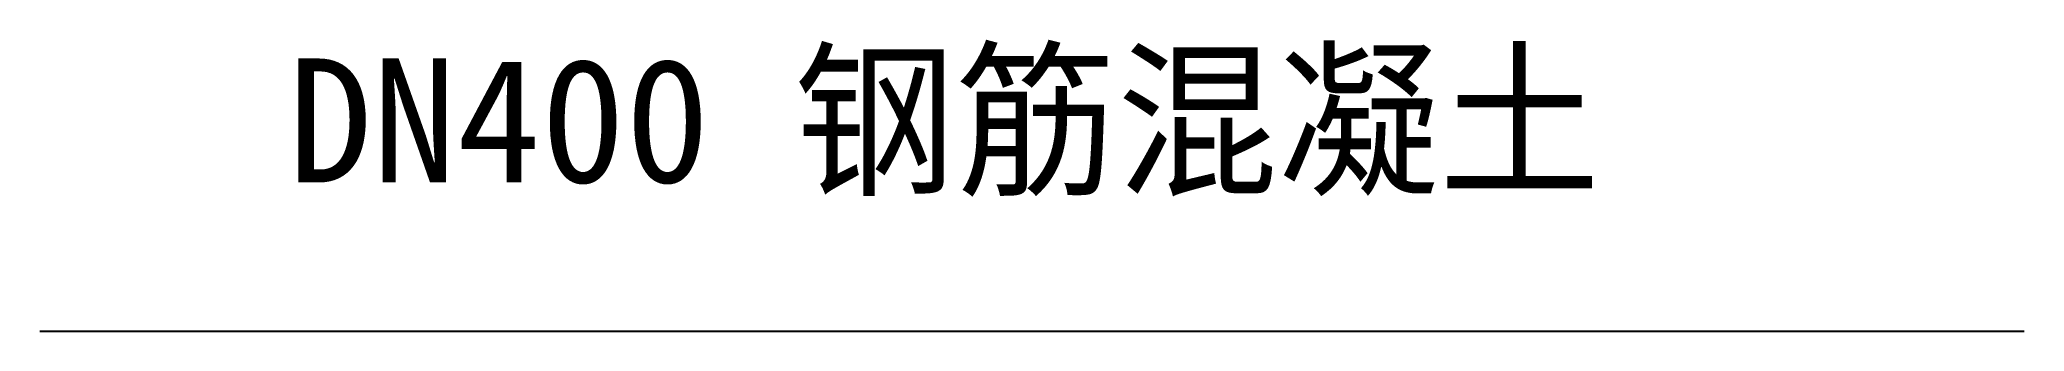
# Model space of a CAD drawing. Header units: metres. Extents: x 0 to 40, y 0 to 5.9.
import ezdxf

# ---------------------------------------------------------------- set-up
doc = ezdxf.new("R2010")
doc.units = ezdxf.units.M
doc.layers.add('DR-PIPE', color=7, linetype='Continuous')
doc.layers.add('DR-排水-标注', color=7, linetype='Continuous')

msp = doc.modelspace()

# ---------------------------------------------------------------- linework, layer by layer
at = {"layer": 'DR-PIPE'}
msp.add_line((0, 0), (40, 0), dxfattribs=at)

# ---------------------------------------------------------------- texts
at = {"layer": 'DR-排水-标注'}
msp.add_text('DN400 钢筋混凝土', height=2.5, dxfattribs=at).set_placement((5, 3))

doc.saveas('drawing.dxf')
